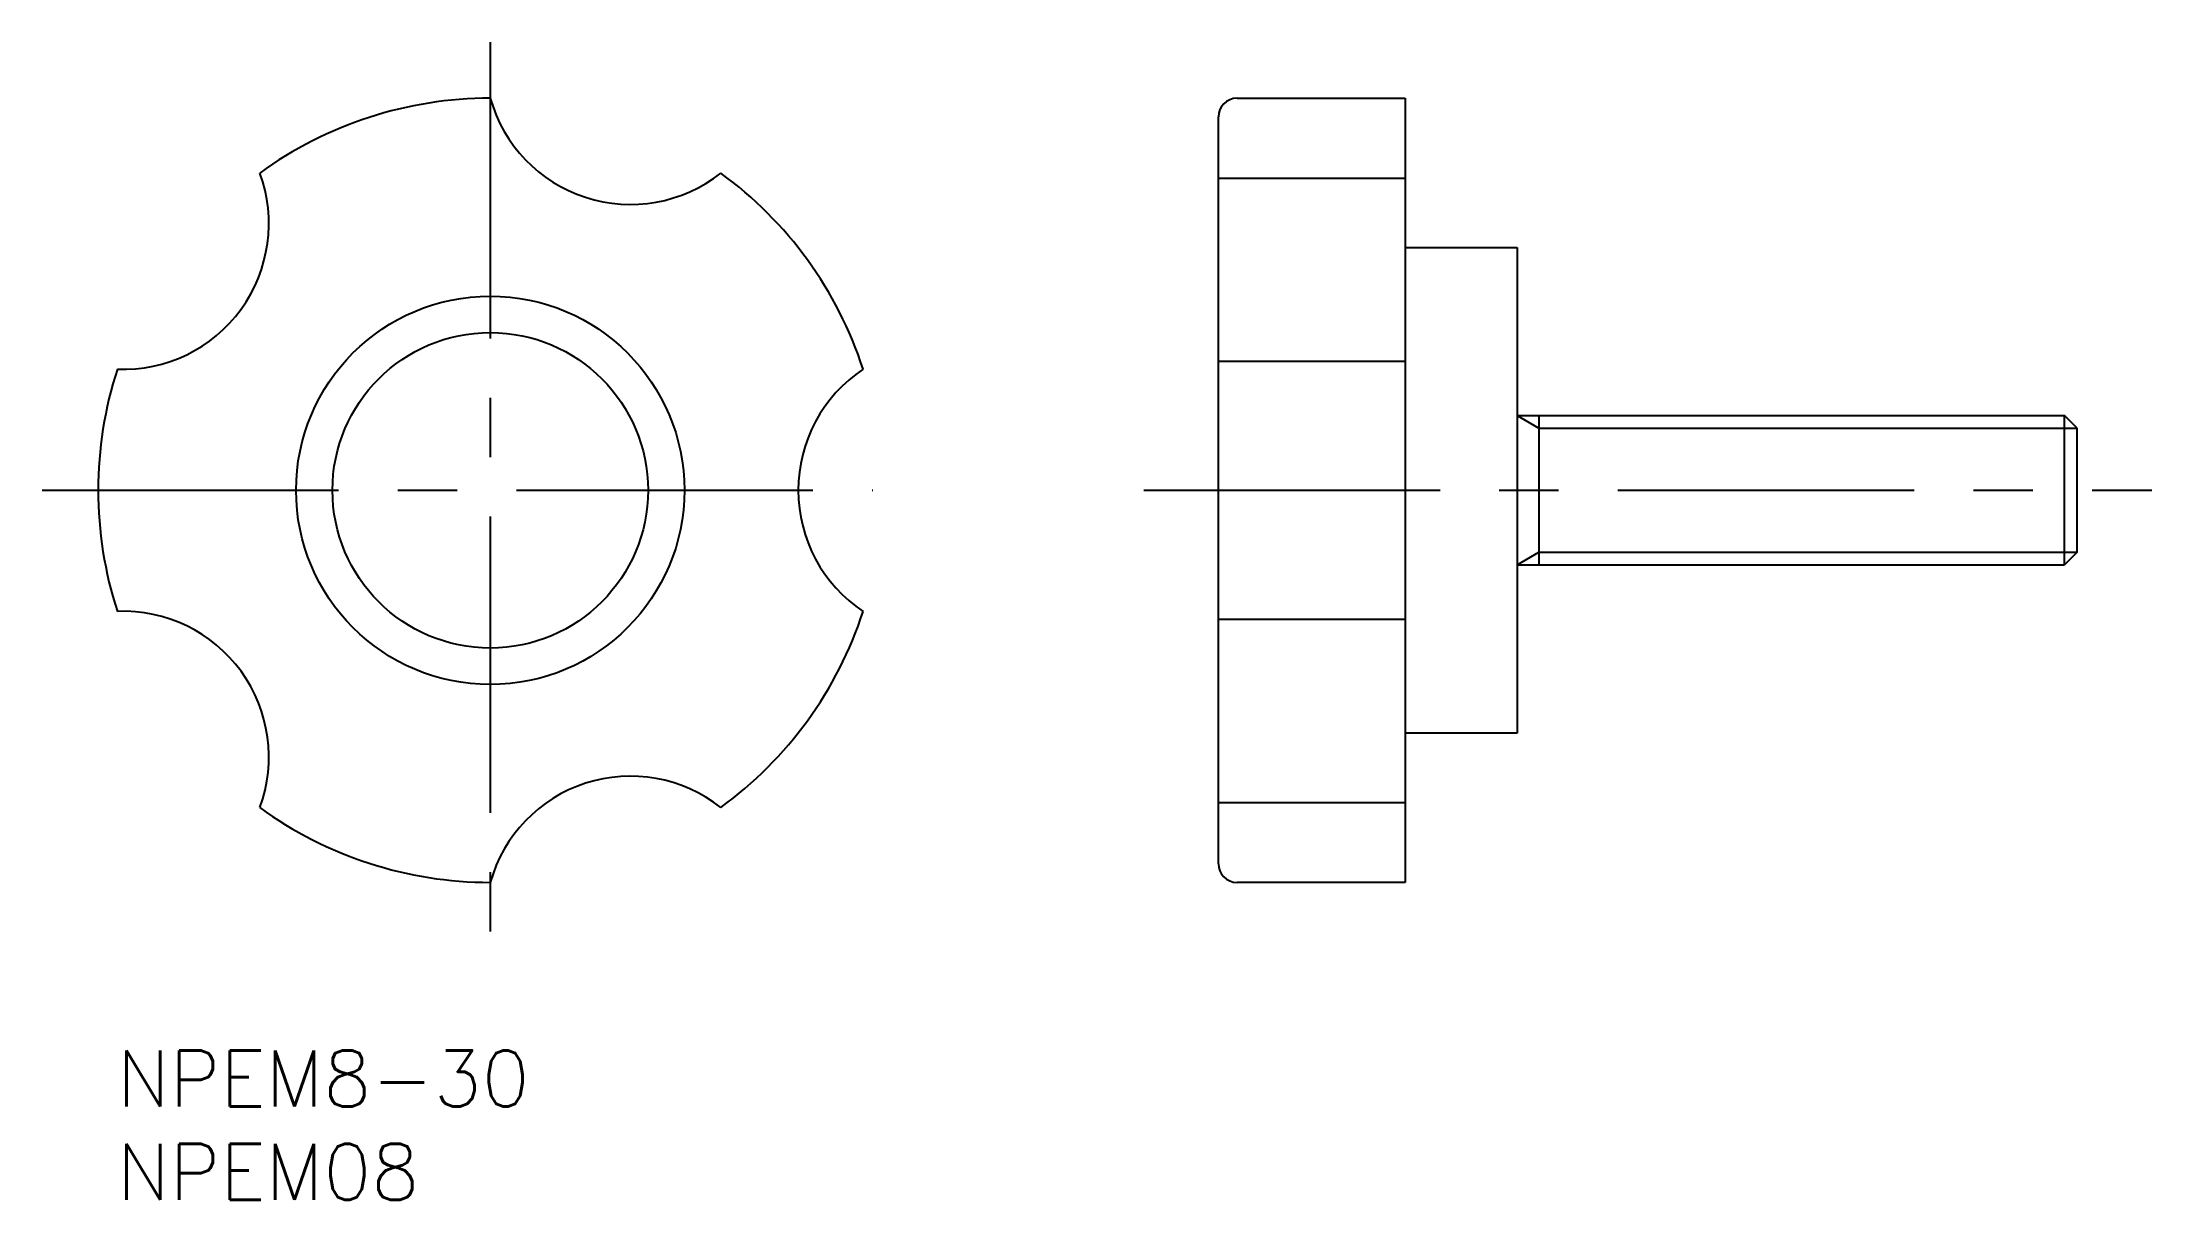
# Model space of a CAD drawing. Extents: x -4 to 109, y -8 to 54.
import ezdxf

# ---------------------------------------------------------------- set-up
doc = ezdxf.new("R2010")
doc.units = 0
doc.header["$LTSCALE"] = 0.5
doc.linetypes.add('CENTER', pattern=[50.8, 31.75, -6.35, 6.35, -6.35])
for name, color, linetype in [('MSM_CENTER', 1, 'CENTER'), ('MSM_CONTINUOUS', 7, 'CONTINUOUS'), ('MSM_NARROW', 5, 'CONTINUOUS'), ('MSM_PART_NUMBER', 7, 'CONTINUOUS')]:
    doc.layers.add(name, color=color, linetype=linetype)
doc.styles.get("Standard").update_dxf_attribs({"font": 'txt.shx', "height": 2, "bigfont": 'bigfont.shx'})

# ---------------------------------------------------------------- blocks, each defined once
blk = doc.blocks.new('*U9')
at = {"layer": 'MSM_PART_NUMBER'}
blk.add_text('NPEM8-30', height=3, dxfattribs=at).set_placement((0, -3))
blk = doc.blocks.new('*U10')
at = {"layer": 'MSM_PART_NUMBER'}
blk.add_text('NPEM08', height=3, dxfattribs=at).set_placement((0, -8))

msp = doc.modelspace()

# ---------------------------------------------------------------- linework, layer by layer
at = {"layer": 'MSM_CENTER'}
for p, q in [((20, 54), (20, 6)), ((-4, 30), (40.5, 30)), ((55, 30), (109, 30))]:
    msp.add_line(p, q, dxfattribs=at)
at = {"layer": 'MSM_CONTINUOUS'}
for p, q in [((60, 51), (69, 51)), ((69, 51), (69, 9)), ((59, 10), (59, 50)), ((59, 46.72), (69, 46.72)), ((69, 43), (75, 43)), ((75, 43), (75, 17)), ((59, 36.91), (69, 36.91)), ((75, 34), (104.32, 34)), ((76.17, 34), (76.17, 26)), ((104.32, 26), (104.32, 34)), ((105, 33.32), (104.32, 34)), ((105, 26.68), (105, 33.32)), ((75, 26), (104.32, 26)), ((105, 26.68), (104.32, 26)), ((59, 23.09), (69, 23.09)), ((75, 17), (69, 17)), ((59, 13.28), (69, 13.28)), ((69, 9), (60, 9))]:
    msp.add_line(p, q, dxfattribs=at)
for radius in [10.4, 8.45]:
    msp.add_circle((20, 30), radius, dxfattribs=at)
for centre, radius, start, end in [((20, 30), 21, 90, 126), ((27.51, 53.11), 7.8, 195.7012, 308.2988), ((60, 50), 1, 90, 180), ((0.34, 44.28), 7.8, 267.7012, 20.2988), ((20, 30), 21, 18, 54), ((20, 30), 21, 162, 198), ((44.3, 30), 7.8, 123.7012, 236.2988), ((0.34, 15.72), 7.8, 339.7012, 92.2988), ((20, 30), 21, 306, 342), ((27.51, 6.89), 7.8, 51.7012, 164.2988), ((20, 30), 21, 234, 270), ((60, 10), 1, 180, 270)]:
    msp.add_arc(centre, radius, start, end, dxfattribs=at)
at = {"layer": 'MSM_NARROW'}
for p, q in [((75, 34), (76.17, 33.32)), ((76.17, 33.32), (105, 33.32)), ((75, 26), (76.17, 26.68)), ((76.17, 26.68), (105, 26.68))]:
    msp.add_line(p, q, dxfattribs=at)

# ---------------------------------------------------------------- block references
at = {"layer": 'MSM_CONTINUOUS'}
for name in ['*U9', '*U10']:
    msp.add_blockref(name, (0, 0), dxfattribs=at)

doc.saveas('drawing.dxf')
